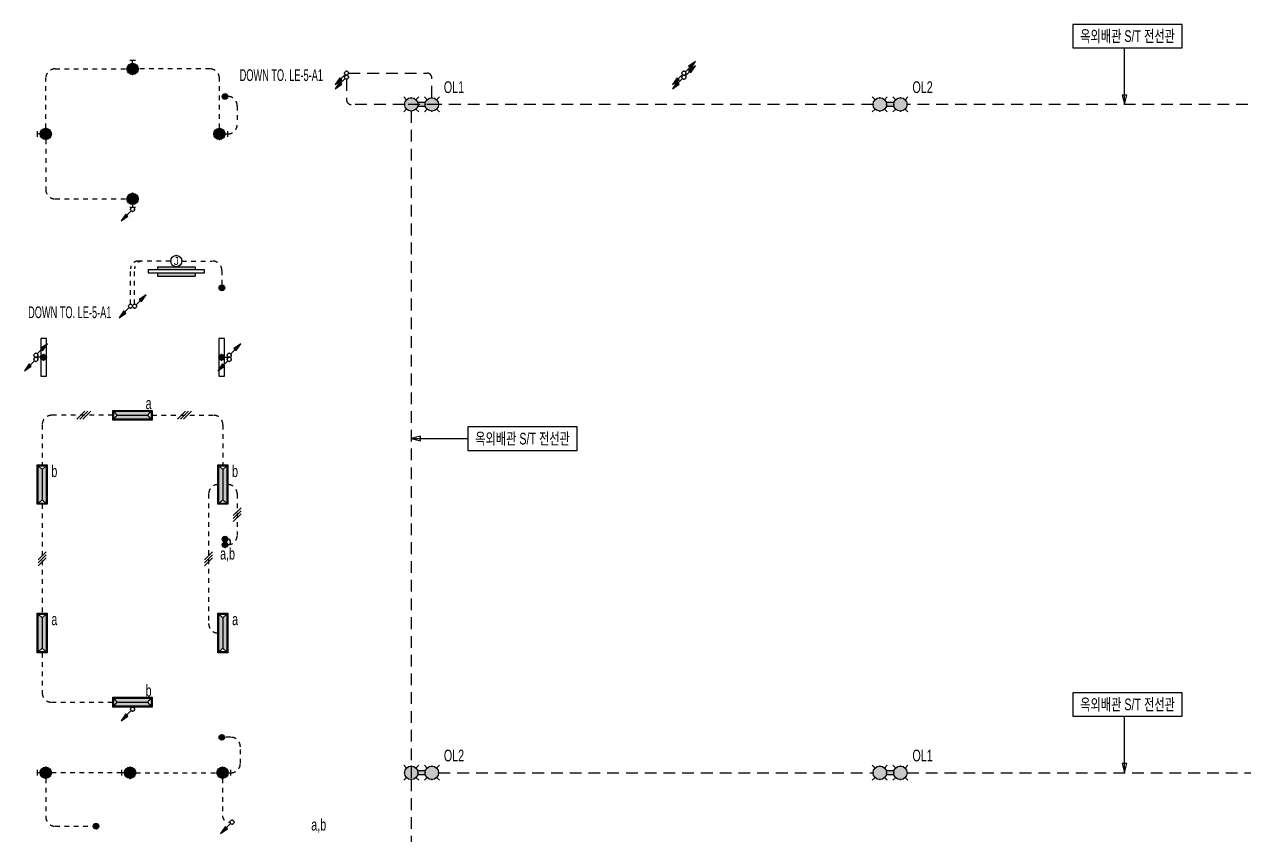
# Model space of a CAD drawing. Header units: millimetres. Extents: x 86947 to 500447, y -530175 to 1059536.
# Drawn here: x 92041 to 131070, y 836726 to 862660 of the extents above; entities that cross this region are included whole.
import ezdxf
from ezdxf.enums import TextEntityAlignment as Align

# ---------------------------------------------------------------- set-up
doc = ezdxf.new("R2010")
doc.units = ezdxf.units.MM
doc.header["$LTSCALE"] = 150
doc.linetypes.add('D1', pattern=[3, 1, -1, 1])
doc.linetypes.add('D2', pattern=[6.5, 2.5, -1.5, 2.5])
for name, color, linetype in [('------03 Lighting Fixture', 3, 'Continuous'), ('------04 Lighting Switch', 2, 'Continuous'), ('------04 Number of Strands (가닥수)', 1, 'Continuous'), ('-----20 General Symbol', 3, 'Continuous'), ('-----22 Embeded in Floor', 4, 'D2'), ('-----23 Concealed or Exposed Wire', 4, 'D1'), ('-----28 Race Way', 1, 'Continuous'), ('-----29 Indicator', 1, 'Continuous'), ('-----30 Text', 2, 'Continuous')]:
    doc.layers.add(name, color=color, linetype=linetype)
doc.styles.add('ELEC', font='Dotum.ttf')

# ---------------------------------------------------------------- blocks, each defined once
blk = doc.blocks.new('*U13')
h = blk.add_hatch(color=256)
edge = h.paths.add_edge_path()
edge.add_arc((0, -75), 75, 0, 360)
blk.add_circle((0, -75), 75)
blk = doc.blocks.new('*U14')
h = blk.add_hatch(color=256)
edge = h.paths.add_edge_path()
edge.add_arc((-75, -75), 75, 0, 360)
h = blk.add_hatch(color=256)
edge = h.paths.add_edge_path()
edge.add_arc((75, -75), 75, 0, 360)
for centre in [(-75, -75), (75, -75)]:
    blk.add_circle(centre, 75)
blk.add_arc((0, 0), 75, 0, 180)
blk.add_point((150, -75))
blk = doc.blocks.new('벽부 비상등')
h = blk.add_hatch(color=0)
h.dxf.hatch_style = 1
h.paths.add_polyline_path([(0, 488), (-128, 600), (-128, -600), (0, -488)])
h = blk.add_hatch(color=0)
h.dxf.hatch_style = 1
h.paths.add_polyline_path([(128, 600), (0, 488), (0, -488), (128, -600)])
at = {"color": 1}
for p, q in [((-128, 600), (0, 488)), ((0, 488), (128, 600)), ((0, -488), (0, 488)), ((-128, -600), (0, -488)), ((0, -488), (128, -600))]:
    blk.add_line(p, q, dxfattribs=at)
blk.add_lwpolyline([(158, -630), (158, 630), (-158, 630), (-158, -630)], close=True)
blk.add_lwpolyline([(128, -600), (128, 600), (-128, 600), (-128, -600)], close=True, dxfattribs=at)
blk = doc.blocks.new('D06')
for p, q in [((-75, 0), (0, 0)), ((0, -75), (0, 75))]:
    blk.add_line(p, q)
at = {"linetype": 'Continuous'}
blk.add_circle((-225, 0), 150, dxfattribs=at)
for p in [(-375, 0), (-225, 150), (-75, 0), (-225, -150)]:
    blk.add_point(p)
blk = doc.blocks.new('E06')
blk.add_hatch(color=256).paths.add_polyline_path([(-75, 0, 1), (-375, 0, 1)])
blk.add_blockref('D06', (0, 0))
blk = doc.blocks.new('E17')
h = blk.add_hatch(color=256)
h.paths.add_polyline_path([(600, 100), (-600, 100), (-600, 0), (600, 0)])
h.paths.add_polyline_path([(600, -100), (-600, -100), (-600, -200), (600, -200)])
for p, q in [((-600, 100), (600, 100)), ((-600, 100), (-600, 0)), ((600, 100), (600, 0)), ((600, 100), (600, 0)), ((-600, -100), (-600, -200)), ((-600, -200), (600, -200)), ((600, -100), (600, -200))]:
    blk.add_line(p, q)
blk = doc.blocks.new('O04')
blk.add_circle((0, 0), 150)
for p in [(-150, 0), (0, 150), (150, 0), (0, -150)]:
    blk.add_point(p)
at = {"style": 'ELEC'}
blk.add_text('J', height=214, dxfattribs=at).set_placement((0, 0), align=Align.MIDDLE)
blk = doc.blocks.new('O01')
blk.add_hatch(color=256).paths.add_polyline_path([(-149, -218), (-218, -149), (-368, -368)])
blk.add_line((-46, -46), (-184, -184))
blk.add_lwpolyline([(-368, -368), (-149, -218), (-218, -149), (-368, -368)])
blk.add_circle((0, 0), 65)
for p in [(-65, 0), (-65, 0), (0, 65), (0, 65), (65, 0), (65, 0), (0, -65), (0, -65)]:
    blk.add_point(p)
blk = doc.blocks.new('*U45')
at = {"color": 0}
for p, q in [((-186, -106), (26, 106)), ((-106, -106), (106, 106)), ((-26, -106), (186, 106))]:
    blk.add_line(p, q, dxfattribs=at)
blk = doc.blocks.new('D12')
at = {"linetype": 'Continuous'}
blk.add_lwpolyline([(600, -90), (600, 90), (-600, 90), (-600, -90)], close=True, dxfattribs=at)
blk.add_circle((0, 0), 90, dxfattribs=at)
for p in [(-90, 0), (0, 90), (90, 0), (0, -90)]:
    blk.add_point(p)
blk = doc.blocks.new('E13')
at = {"layer": '------03 Lighting Fixture'}
blk.add_hatch(color=256, dxfattribs=at).paths.add_polyline_path([(-90, 180, 1), (90, 180, 1)])
for p, q in [((90, 0), (-90, 0)), ((0, 90), (0, 0))]:
    blk.add_line(p, q, dxfattribs=at)
blk.add_blockref('D12', (0, 180), dxfattribs=at)
blk = doc.blocks.new('LED투광등')
h = blk.add_hatch(color=256)
h.dxf.hatch_style = 1
edge = h.paths.add_edge_path()
edge.add_arc((-275, 0), 180, 0, 360)
edge = h.paths.add_edge_path()
edge.add_arc((275, 0), 180, 0, 360)
edge = h.paths.add_edge_path()
edge.add_line((-102, -50), (102, -50))
edge.add_line((102, 50), (-102, 50))
for p, q in [((-402, 127), (-475, 200)), ((-148, 127), (-75, 200)), ((148, 127), (75, 200)), ((402, 127), (475, 200)), ((-402, -127), (-475, -200)), ((-148, -127), (-75, -200)), ((148, -127), (75, -200)), ((402, -127), (475, -200))]:
    blk.add_line(p, q)
for points in [[(102, 50), (-102, 50)], [(-102, -50), (102, -50)]]:
    blk.add_lwpolyline(points)
at = {"linetype": 'Continuous'}
for centre in [(-275, 0), (275, 0)]:
    blk.add_circle(centre, 180, dxfattribs=at)
for p in [(-455, 0), (-275, 180), (-95, 0), (95, 0), (275, 180), (455, 0), (-275, -180), (275, -180)]:
    blk.add_point(p)

msp = doc.modelspace()

# ---------------------------------------------------------------- linework, layer by layer
at = {"layer": '-----22 Embeded in Floor'}
for p, q in [((102419, 861100), (104934, 861100)), ((102354, 860905), (102354, 860248)), ((105084, 860314), (105084, 860950)), ((104208, 860098), (102504, 860098)), ((105300, 860098), (104208, 860098)), ((104424, 859882), (104424, 838921)), ((119208, 860098), (105300, 860098)), ((134208, 860098), (120300, 860098)), ((104424, 838921), (104424, 838489)), ((104424, 838489), (104424, 822161)), ((105300, 838705), (119208, 838705)), ((120300, 838705), (134208, 838705))]:
    msp.add_line(p, q, dxfattribs=at)
for centre, start, end in [((104934, 860950), 0, 90), ((102504, 860248), 180, 270)]:
    msp.add_arc(centre, 150, start, end, dxfattribs=at)
at = {"layer": '-----23 Concealed or Exposed Wire'}
for points in [[(92724, 859335), (92724, 860935, -0.414214), (93024, 861235), (95324, 861235)], [(98284, 859335), (98284, 860935, 0.414214), (97984, 861235), (95684, 861235)], [(98554, 860355, -0.414214), (98854, 860055), (98854, 859455, -0.414214), (98554, 859155)], [(92724, 858975), (92724, 857375, 0.414214), (93024, 857075), (95324, 857075)], [(96724, 855085), (95689, 855085, 0.414214), (95439, 854835)], [(95569, 853705), (95569, 854835, -0.414214), (95819, 855085)], [(97084, 855085), (98064, 855085, -0.414214), (98364, 854785), (98364, 854315)], [(94874, 850148), (92911, 850148, 0.414214), (92611, 849848), (92611, 848560)], [(96134, 850148), (98096, 850148, -0.414214), (98396, 849848), (98396, 848560)], [(98239, 847930, 0.414214), (97939, 847630), (97939, 843480, 0.414214), (98239, 843180), (98239, 843180)], [(98554, 847930, -0.414214), (98854, 847630), (98854, 846305, -0.414214), (98554, 846005), (98554, 846005)], [(92611, 842550), (92611, 841263, 0.414214), (92911, 840963), (94874, 840963)], [(98654, 838705, 0.414214), (98954, 839005), (98954, 839540, 0.414214), (98654, 839840), (98454, 839840)], [(92724, 838525), (92724, 837295, 0.414214), (93024, 836995), (94244, 836995)], [(98384, 838525), (98384, 837325, 0.414214), (98584, 837125), (98624, 837125)]]:
    msp.add_lwpolyline(points, format="xyb", dxfattribs=at)
for points in [[(95439, 853705), (95439, 854870)], [(92611, 847300), (92611, 843810)], [(95154, 838705), (92904, 838705)], [(95604, 838705), (98204, 838705)]]:
    msp.add_lwpolyline(points, dxfattribs=at)
at = {"layer": '-----28 Race Way', "elevation": 0}
msp.add_lwpolyline([(96004, 854705), (97804, 854705), (97804, 854805), (96004, 854805)], close=True, dxfattribs=at)
at = {"layer": '-----29 Indicator', "color": 1}
for p, q in [((127254, 860098), (127254, 861910)), ((127329, 860398), (127179, 860398)), ((127179, 860398), (127254, 860098)), ((127254, 860098), (127329, 860398)), ((104724, 849476), (104424, 849401)), ((104424, 849401), (104724, 849326)), ((104424, 849401), (106237, 849401)), ((104724, 849326), (104724, 849476)), ((127254, 838705), (127254, 840518)), ((127329, 839005), (127179, 839005)), ((127179, 839005), (127254, 838705)), ((127254, 838705), (127329, 839005))]:
    msp.add_line(p, q, dxfattribs=at)
for points in [[(125602, 862660), (125602, 861910), (129105, 861910), (129105, 862660)], [(106237, 849776), (106237, 849026), (109739, 849026), (109739, 849776)], [(125602, 841268), (125602, 840518), (129105, 840518), (129105, 841268)]]:
    msp.add_lwpolyline(points, close=True, dxfattribs=at)

# ---------------------------------------------------------------- block references
at = {"layer": '------03 Lighting Fixture', "xscale": 1.2, "yscale": 1.2, "zscale": 1.2}
for p, rotation in [((95504, 861505), 89.99999999999999), ((92454, 859155), 180), ((95504, 856805), 270), ((92454, 838705), 180), ((95154, 838705), 180)]:
    msp.add_blockref('E06', p, dxfattribs=dict(at, rotation=rotation))
for name, p in [('LED투광등', (104754, 860098)), ('LED투광등', (119754, 860098)), ('E06', (98554, 859155)), ('E06', (98654, 838705)), ('LED투광등', (104754, 838705)), ('LED투광등', (119754, 838705))]:
    msp.add_blockref(name, p, dxfattribs=at)
at = {"layer": '------03 Lighting Fixture', "color": 3}
msp.add_blockref('E17', (96904, 854805), dxfattribs=at)
at = {"layer": '------03 Lighting Fixture'}
for p, rotation in [((92474, 852005), 270), ((98534, 852005), 89.99999999999999)]:
    msp.add_blockref('E13', p, dxfattribs=dict(at, rotation=rotation))
at = {"layer": '------03 Lighting Fixture', "xscale": -1}
for p, rotation in [((95504, 850148), 270), ((92611, 847930), 180), ((98396, 847930), 180), ((92611, 843180), 180), ((98396, 843180), 180), ((95504, 840963), 270)]:
    msp.add_blockref('벽부 비상등', p, dxfattribs=dict(at, rotation=rotation))
at = {"layer": '------04 Lighting Switch', "xscale": 1.2, "yscale": 1.2, "zscale": 1.2}
for name, p, rotation in [('*U13', (98554, 860355), 270), ('*U13', (98454, 854225), 270), ('*U14', (98554, 846095), 270), ('*U13', (98454, 839840), 270), ('*U13', (94334, 836905), 180)]:
    msp.add_blockref(name, p, dxfattribs=dict(at, rotation=rotation))
at = {"layer": '------04 Number of Strands (가닥수)', "xscale": 1.2, "yscale": 1.2, "zscale": 1.2}
for p in [(93942, 850148), (97165, 850148)]:
    msp.add_blockref('*U45', p, dxfattribs=at)
at = {"layer": '------04 Number of Strands (가닥수)', "xscale": -1.2, "yscale": 1.2, "zscale": 1.2, "rotation": 90}
for p in [(98854, 846968), (92611, 845555), (97939, 845555)]:
    msp.add_blockref('*U45', p, dxfattribs=at)
at = {"layer": '-----20 General Symbol', "rotation": 180}
for p in [(113154, 861100), (113154, 860970), (95569, 853640), (92409, 852070), (98599, 852070)]:
    msp.add_blockref('O01', p, dxfattribs=at)
at = {"layer": '-----20 General Symbol'}
for p in [(102354, 861100), (102354, 860970), (113154, 861100), (113154, 860970), (95504, 856740), (95439, 853640), (92409, 851940), (98599, 851940), (95504, 840740), (98689, 837125)]:
    msp.add_blockref('O01', p, dxfattribs=at)
at = {"layer": '-----20 General Symbol', "xscale": 1.2, "yscale": 1.2, "zscale": 1.2}
msp.add_blockref('O04', (96904, 855085), dxfattribs=at)

# ---------------------------------------------------------------- texts
at = {"layer": '------04 Lighting Switch', "style": 'ELEC', "width": 0.7}
for s, p in [('OL1', (105793, 860651)), ('OL2', (120793, 860651)), ('a', (96018, 850529)), ('b', (93000, 848367)), ('b', (98785, 848367)), ('a,b', (98544, 845694)), ('a', (93000, 843617)), ('a', (98785, 843617)), ('b', (96018, 841344)), ('OL2', (105793, 839258)), ('OL1', (120793, 839258)), ('a,b', (101463, 837019))]:
    msp.add_text(s, height=375, dxfattribs=at).set_placement(p, align=Align.MIDDLE)
at = {"layer": '-----30 Text', "style": 'ELEC', "width": 0.7}
for p in [(127354, 862285), (107988, 849401), (127354, 840893)]:
    msp.add_text('옥외배관 S/T 전선관', height=375, dxfattribs=at).set_placement(p, align=Align.MIDDLE_CENTER)
at = {"linetype": 'Continuous', "style": 'ELEC', "width": 0.6}
for p in [(100266, 861036), (93494, 853445)]:
    msp.add_text('DOWN TO. LE-5-A1', height=375, dxfattribs=at).set_placement(p, align=Align.MIDDLE)

doc.saveas('drawing.dxf')
